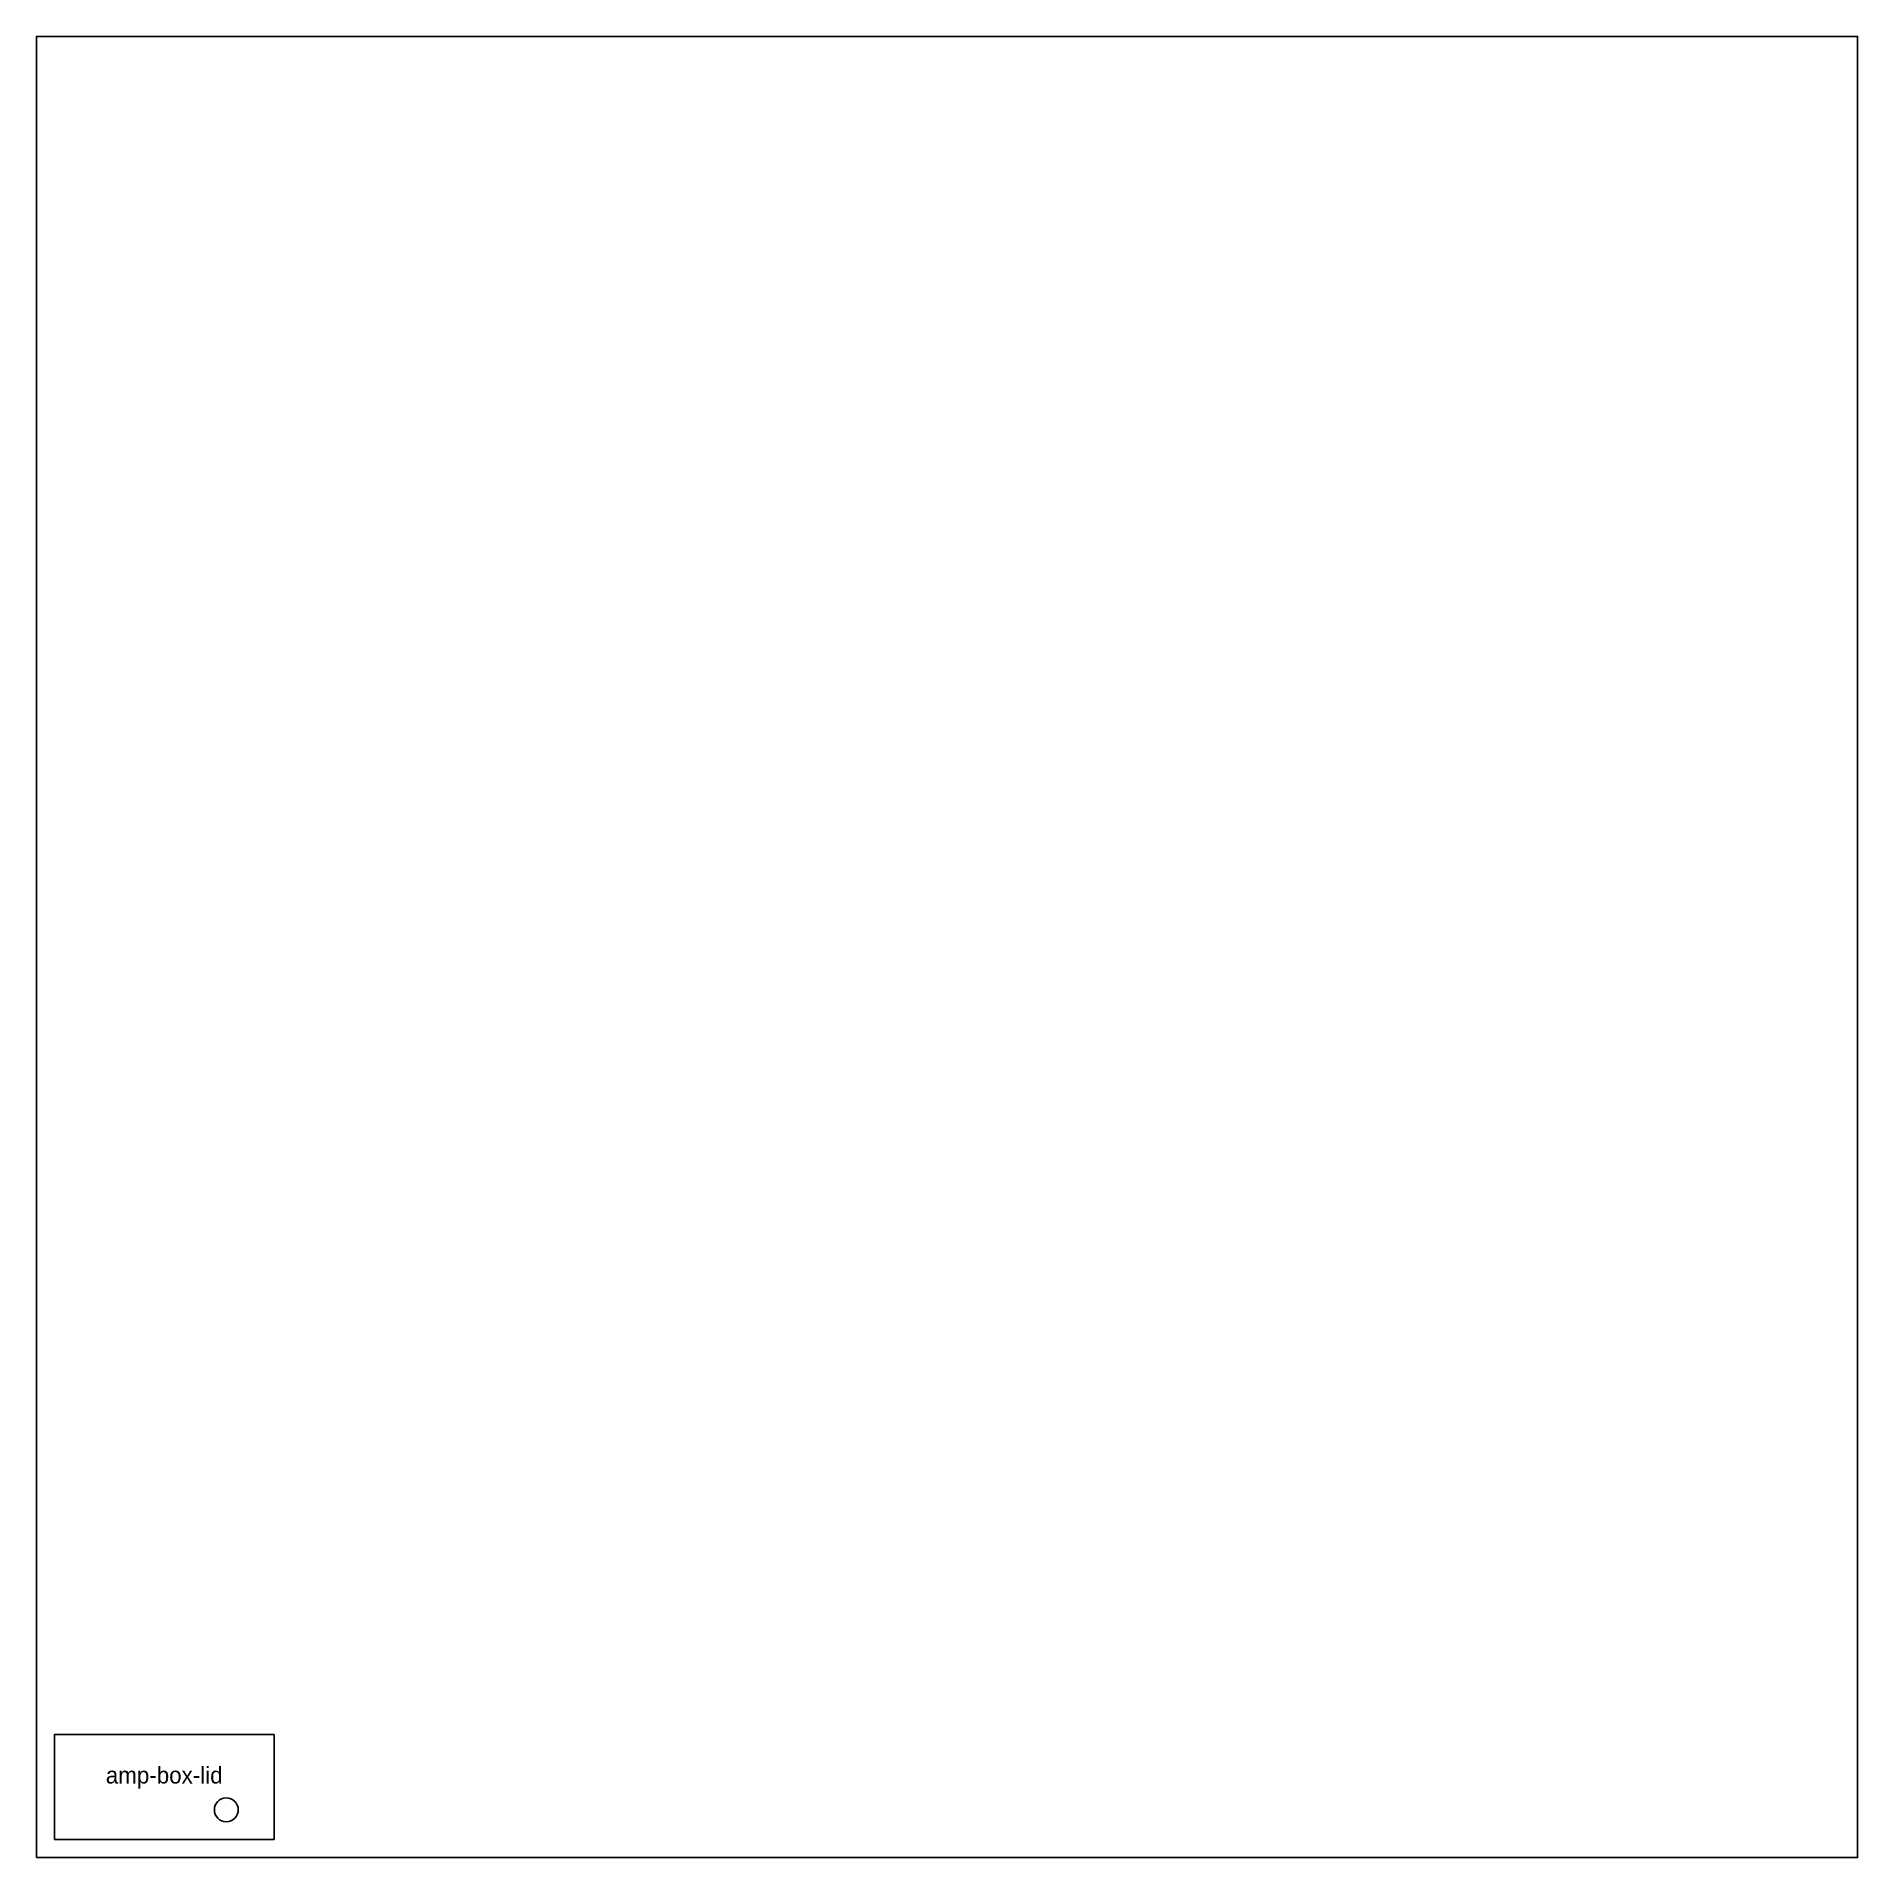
# Model space of a CAD drawing. Header units: millimetres. Extents: x 0 to 1525, y 0 to 1525.
import ezdxf
from ezdxf.enums import TextEntityAlignment as Align

# ---------------------------------------------------------------- set-up
doc = ezdxf.new("R2010")
doc.units = ezdxf.units.MM
for name, color, linetype in [('CUT_INSIDE', 1, 'Continuous'), ('CUT_OUTSIDE', 7, 'Continuous'), ('NOTES', 8, 'Continuous')]:
    doc.layers.add(name, color=color, linetype=linetype)

msp = doc.modelspace()

# ---------------------------------------------------------------- linework, layer by layer
at = {"layer": 'CUT_INSIDE'}
msp.add_circle((159, 40), 10, dxfattribs=at)
at = {"layer": 'CUT_OUTSIDE'}
msp.add_lwpolyline([(15, 15), (199, 15), (199, 103), (15, 103)], close=True, dxfattribs=at)
at = {"layer": 'NOTES'}
msp.add_lwpolyline([(0, 0), (1525, 0), (1525, 1525), (0, 1525)], close=True, dxfattribs=at)

# ---------------------------------------------------------------- texts
msp.add_text('amp-box-lid', height=14, dxfattribs=at).set_placement((107, 69), align=Align.MIDDLE_CENTER)

doc.saveas('drawing.dxf')
